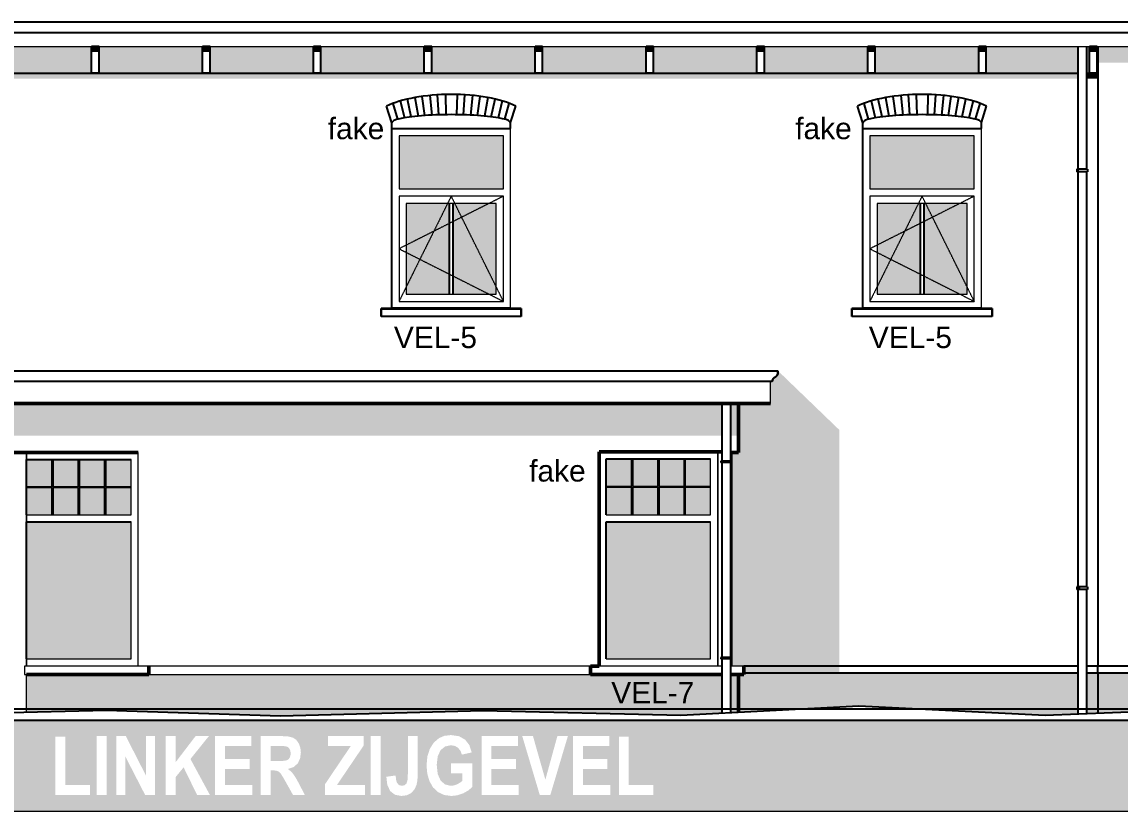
# Model space of a CAD drawing. Header units: millimetres. Extents: x 0 to 59350, y 0 to 29700.
# Drawn here: x 49971 to 55102, y 21826 to 25511 of the extents above; entities that cross this region are included whole.
import ezdxf

# ---------------------------------------------------------------- set-up
doc = ezdxf.new("R2010")
doc.units = ezdxf.units.MM
doc.linetypes.add('PUNKT2_S9', pattern=[1, 0, -1])
doc.linetypes.add('VERDECKT2_S2', pattern=[2.7, 2, -0.7])
doc.layers.add('Standard', color=7, linetype='Continuous', lineweight=25)
doc.styles.add('ARIAL', font='arial.ttf')

msp = doc.modelspace()

# ---------------------------------------------------------------- hatches: boundary and pattern name
at = {"layer": 'Standard', "linetype": 'PUNKT2_S9', "lineweight": 25}
for color, points in [(250, [(48314.5, 25272.9), (54904.5, 25272.9), (54904.5, 25396.4), (54476.5, 25396.4), (54476.5, 25273.4), (54441.5, 25273.4), (54441.5, 25396.4), (53958.4, 25396.4), (53958.4, 25273.4), (53923.4, 25273.4), (53923.4, 25396.4), (53440.3, 25396.4), (53440.3, 25273.4), (53405.3, 25273.4), (53405.3, 25396.4), (52922.2, 25396.4), (52922.2, 25273.4), (52887.2, 25273.4), (52887.2, 25396.4), (52404.2, 25396.4), (52404.2, 25273.4), (52369.2, 25273.4), (52369.2, 25396.4), (51886.1, 25396.4), (51886.1, 25273.4), (51851.1, 25273.4), (51851.1, 25396.4), (51368, 25396.4), (51368, 25273.4), (51333, 25273.4), (51333, 25396.4), (50849.9, 25396.4), (50849.9, 25273.4), (50814.9, 25273.4), (50814.9, 25396.4), (50331.9, 25396.4), (50331.9, 25273.4), (50296.9, 25273.4), (50296.9, 25396.4), (49813.8, 25396.4), (49813.8, 25273.4), (49778.8, 25273.4), (49778.8, 25396.4), (49295.7, 25396.4), (49295.7, 25273.4), (49260.7, 25273.4), (49260.7, 25396.4), (48777.6, 25396.4), (48777.6, 25273.4), (48742.6, 25273.4), (48742.6, 25396.4), (48314.5, 25396.4)]), (250, [(50296.9, 25371.4), (50331.9, 25371.4), (50331.9, 25396.4), (50296.9, 25396.4)]), (250, [(50849.9, 25371.4), (50849.9, 25396.4), (50814.9, 25396.4), (50814.9, 25371.4)]), (250, [(51368, 25371.4), (51368, 25396.4), (51333, 25396.4), (51333, 25371.4)]), (250, [(51886.1, 25371.4), (51886.1, 25396.4), (51851.1, 25396.4), (51851.1, 25371.4)]), (250, [(52404.2, 25371.4), (52404.2, 25396.4), (52369.2, 25396.4), (52369.2, 25371.4)]), (250, [(52887.2, 25371.4), (52922.2, 25371.4), (52922.2, 25396.4), (52887.2, 25396.4)]), (250, [(53440.3, 25371.4), (53440.3, 25396.4), (53405.3, 25396.4), (53405.3, 25371.4)]), (250, [(53958.4, 25371.4), (53958.4, 25396.4), (53923.4, 25396.4), (53923.4, 25371.4)]), (250, [(54441.5, 25371.4), (54476.5, 25371.4), (54476.5, 25396.4), (54441.5, 25396.4)]), (250, [(54944.5, 25396.4), (54944.5, 25272.9), (54959.5, 25272.9), (54959.5, 25396.4)]), (250, [(54999.5, 25272.9), (54999.5, 25396.4), (54994.5, 25396.4), (54994.5, 25273.4), (54959.5, 25273.4), (54959.5, 25396.4), (54944.5, 25396.4), (54944.5, 25272.9)]), (250, [(54994.5, 25371.4), (54994.5, 25396.4), (54959.5, 25396.4), (54959.5, 25371.4)]), (250, [(54999.5, 25396.4), (54999.5, 25321.4), (55159.5, 25321.4), (55159.5, 25396.4)]), (250, [(48314.5, 25246.4), (54904.5, 25246.4), (54904.5, 25272.9), (48314.5, 25272.9)]), (250, [(54944.5, 25272.9), (54944.5, 25246.4), (54999.5, 25246.4), (54999.5, 25272.9)]), (253, [(51733, 24731.4), (52221, 24731.4), (52221, 24979.9), (51733, 24979.9)]), (253, [(54421, 24979.9), (53933, 24979.9), (53933, 24731.4), (54421, 24731.4)]), (253, [(51969.5, 24239.9), (51969.5, 24664.4), (51766.5, 24664.4), (51766.5, 24239.9)]), (253, [(52187.5, 24239.9), (52187.5, 24664.4), (51984.5, 24664.4), (51984.5, 24239.9)]), (253, [(53966.5, 24664.4), (53966.5, 24239.9), (54169.5, 24239.9), (54169.5, 24664.4)]), (253, [(54184.5, 24664.4), (54184.5, 24239.9), (54387.5, 24239.9), (54387.5, 24664.4)]), (250, [(53790.8, 22503.4), (53790.8, 23605.8), (53503, 23882.9), (53503, 23872.8), (53503, 23871.7), (53503, 23871), (53502.9, 23870.2), (53502.8, 23869.5), (53502.7, 23868.7), (53502.5, 23867.9), (53502.3, 23867.2), (53502.1, 23866.5), (53501.9, 23865.7), (53501.6, 23865), (53501.3, 23864.3), (53501, 23863.6), (53500.7, 23862.9), (53500.3, 23862.2), (53500, 23861.5), (53499.6, 23860.9), (53499.1, 23860.2), (53498.7, 23859.6), (53498.2, 23859), (53497.8, 23858.4), (53497.2, 23857.8), (53496.7, 23857.2), (53496.2, 23856.7), (53495.6, 23856.1), (53495, 23855.6), (53494.4, 23855.1), (53493.8, 23854.7), (53493.2, 23854.2), (53491.9, 23853.4), (53488.3, 23851.5), (53488.1, 23851.4), (53487.4, 23851), (53483.2, 23848.1), (53480, 23843.2), (53477.9, 23839.1), (53477.4, 23836), (53476.6, 23831.9), (53469.5, 23831.9), (53469.5, 23729.4), (53319.5, 23729.4), (53319.5, 23501.4), (53289.5, 23501.4), (53289.5, 22503.4)]), (250, [(48402.8, 23579.4), (53241.3, 23579.4), (53241.3, 23729.4), (48402.8, 23729.4)]), (250, [(53319.5, 23729.4), (53281.3, 23729.4), (53281.3, 23579.4), (53319.5, 23579.4)]), (253, [(49993, 23467.9), (49993, 23340.2), (50113.2, 23340.2), (50113.2, 23467.9)]), (253, [(50115.7, 23467.9), (50115.7, 23340.2), (50235.8, 23340.2), (50235.8, 23467.9)]), (253, [(50238.3, 23467.9), (50238.3, 23340.2), (50358.4, 23340.2), (50358.4, 23467.9)]), (253, [(50360.9, 23340.2), (50481, 23340.2), (50481, 23467.9), (50360.9, 23467.9)]), (253, [(52821.2, 23470.9), (52701, 23470.9), (52701, 23341.7), (52821.2, 23341.7)]), (253, [(52823.7, 23470.9), (52823.7, 23341.7), (52943.8, 23341.7), (52943.8, 23470.9)]), (253, [(53066.4, 23341.7), (53066.4, 23470.9), (52946.3, 23470.9), (52946.3, 23341.7)]), (253, [(53068.9, 23470.9), (53068.9, 23341.7), (53189, 23341.7), (53189, 23470.9)]), (253, [(49993, 23337.7), (49993, 23209.9), (50113.2, 23209.9), (50113.2, 23337.7)]), (253, [(50115.7, 23337.7), (50115.7, 23209.9), (50235.8, 23209.9), (50235.8, 23337.7)]), (253, [(50358.4, 23209.9), (50358.4, 23337.7), (50238.3, 23337.7), (50238.3, 23209.9)]), (253, [(50481, 23337.7), (50360.9, 23337.7), (50360.9, 23209.9), (50481, 23209.9)]), (253, [(52821.2, 23209.9), (52821.2, 23339.2), (52701, 23339.2), (52701, 23209.9)]), (253, [(52943.8, 23339.2), (52823.7, 23339.2), (52823.7, 23209.9), (52943.8, 23209.9)]), (253, [(53066.4, 23339.2), (52946.3, 23339.2), (52946.3, 23209.9), (53066.4, 23209.9)]), (253, [(53189, 23339.2), (53068.9, 23339.2), (53068.9, 23209.9), (53189, 23209.9)]), (253, [(49993, 23176.4), (49993, 22536.9), (50481, 22536.9), (50481, 23176.4)]), (253, [(52701, 23176.4), (52701, 22536.9), (53189, 22536.9), (53189, 23176.4)]), (250, [(53344.6, 22471.9), (53790.8, 22471.9), (53790.8, 22503.4), (53344.6, 22503.4)]), (250, [(53241.3, 22282.3), (53241.3, 22463.4), (49993, 22463.4), (49993, 22287), (50365.7, 22296.4), (51179.7, 22269.8), (52127, 22294.2), (53049.9, 22272.3)]), (250, [(53319.5, 22463.4), (53281.3, 22463.4), (53281.3, 22284.4), (53319.5, 22286.4)]), (250, [(53319.5, 22286.4), (53790.8, 22311), (53790.8, 22471.9), (53344.6, 22471.9), (53344.6, 22463.4), (53319.5, 22463.4)]), (250, [(54904.5, 22471.9), (53790.8, 22471.9), (53790.8, 22311), (53881.1, 22315.7), (54751.7, 22272.6), (54904.5, 22278.8)]), (250, [(54999.5, 22282.8), (54999.5, 22471.9), (54944.5, 22471.9), (54944.5, 22280.5)]), (250, [(54999.5, 22282.8), (55159.5, 22289.3), (55159.5, 22471.9), (54999.5, 22471.9)])]:
    msp.add_hatch(color=color, dxfattribs=at).paths.add_polyline_path(points)
at = {"layer": 'Standard', "linetype": 'PUNKT2_S9', "lineweight": -3}
h = msp.add_hatch(color=0, dxfattribs=at)
h.paths.add_polyline_path([(51192, 22129.7), (51169.5, 22129.9), (51133.4, 22129.9), (51133.4, 22060.1), (51167.6, 22060.1), (51194.7, 22060.9), (51209.2, 22063.5), (51216.5, 22068), (51222.2, 22075.1), (51225.6, 22084.3), (51226.9, 22095.8), (51225.3, 22108.3), (51220.6, 22118.1), (51213.3, 22125.2), (51203.3, 22129)])
h.paths.add_polyline_path([(42847, 21826.4), (59072, 21826.4), (59072, 22251.4), (42847, 22251.4)])
h.paths.add_polyline_path([(52806.8, 21947.8), (52921.8, 21947.8), (52921.8, 21901.4), (52760.5, 21901.4), (52760.5, 22174.2), (52806.8, 22174.2)], flags=16)
h.paths.add_polyline_path([(52592, 22068.9), (52707.1, 22068.9), (52707.1, 22022.6), (52592, 22022.6), (52592, 21947.8), (52720, 21947.8), (52720, 21901.4), (52545.7, 21901.4), (52545.7, 22176.4), (52715.7, 22176.4), (52715.7, 22129.9), (52592, 22129.9)], flags=16)
h.paths.add_polyline_path([(52416.9, 21972.9), (52473, 22176.4), (52522.1, 22176.4), (52440.1, 21901.4), (52390.7, 21901.4), (52308.8, 22176.4), (52358.9, 22176.4)], flags=16)
h.paths.add_polyline_path([(52164.9, 22129.9), (52164.9, 22068.9), (52280, 22068.9), (52280, 22022.6), (52164.9, 22022.6), (52164.9, 21947.8), (52292.9, 21947.8), (52292.9, 21901.4), (52118.7, 21901.4), (52118.7, 22176.4), (52288.6, 22176.4), (52288.6, 22129.9)], flags=16)
h.paths.add_polyline_path([(52008.8, 22121.8), (51993.7, 22130.6), (51975.5, 22133.7), (51948.3, 22127.8), (51927.2, 22110.6), (51913.9, 22081.9), (51909.3, 22042.1), (51913.9, 21999.3), (51927.5, 21968.6), (51948.4, 21950.4), (51975, 21944.2), (51989.5, 21945.9), (52004.1, 21950.9), (52017.7, 21958.6), (52029.3, 21967.6), (52029.3, 22002.5), (51976.2, 22002.5), (51976.2, 22048.9), (52076, 22048.9), (52076, 21939.3), (52058.2, 21923.4), (52033.8, 21909.5), (52006.1, 21899.9), (51978, 21896.7), (51944.4, 21901.2), (51915.3, 21914.8), (51891.8, 21936.9), (51875.1, 21966.5), (51865, 22001.8), (51861.7, 22039.8), (51865.4, 22080.4), (51876.7, 22116.2), (51895.1, 22145.7), (51920.6, 22167.4), (51945.3, 22177.7), (51975.5, 22181.1), (52013.5, 22175.7), (52042.1, 22159.6), (52061.9, 22134), (52073, 22100.2), (52027, 22089.9), (52020, 22108.1)], flags=16)
h.paths.add_polyline_path([(51820.4, 22176.4), (51820.4, 22002.3), (51819.2, 21972.1), (51815.4, 21949.8), (51805.9, 21928.2), (51791, 21911.2), (51770.5, 21900.3), (51744.4, 21896.7), (51714.4, 21902.3), (51692.2, 21919.4), (51678.5, 21947.6), (51673.8, 21986.4), (51717.4, 21992.4), (51719.3, 21972.1), (51723.2, 21959), (51732.5, 21947.9), (51746, 21944.2), (51759.1, 21946.8), (51767.9, 21954.7), (51772.7, 21971), (51774.3, 21998.8), (51774.3, 22176.4)], flags=16)
h.paths.add_polyline_path([(51647.5, 22176.4), (51647.5, 21901.4), (51601.2, 21901.4), (51601.2, 22176.4)], flags=16)
h.paths.add_polyline_path([(51400.8, 22176.4), (51568.6, 22176.4), (51568.6, 22133.3), (51443, 21947.8), (51573.4, 21947.8), (51573.4, 21901.4), (51387.2, 21901.4), (51387.2, 21951.5), (51507.6, 22129.9), (51400.8, 22129.9)], flags=16)
h.paths.add_polyline_path([(51237.8, 22168.9), (51252.8, 22158.8), (51264.5, 22142.6), (51272, 22122.4), (51274.5, 22099.3), (51270.8, 22071), (51259.4, 22048.1), (51240.5, 22031.8), (51214, 22022.8), (51227.8, 22011.7), (51238.7, 21999.7), (51250.3, 21982.3), (51265.2, 21955.1), (51293.1, 21901.4), (51237.8, 21901.4), (51204.3, 21961.3), (51189.3, 21987.3), (51180, 22001.6), (51173.2, 22008.7), (51166, 22013), (51156.5, 22015.5), (51142.8, 22016.2), (51133.4, 22016.2), (51133.4, 21901.4), (51087.1, 21901.4), (51087.1, 22176.4), (51184.5, 22176.4), (51216.2, 22174.5)], flags=16)
h.paths.add_polyline_path([(50873.4, 21901.4), (50873.4, 22176.4), (51043.3, 22176.4), (51043.3, 22129.9), (50919.7, 22129.9), (50919.7, 22068.9), (51034.7, 22068.9), (51034.7, 22022.6), (50919.7, 22022.6), (50919.7, 21947.8), (51047.7, 21947.8), (51047.7, 21901.4)], flags=16)
h.paths.add_polyline_path([(50726.6, 22030.5), (50689.1, 21984.5), (50689.1, 21901.4), (50642.8, 21901.4), (50642.8, 22176.4), (50689.1, 22176.4), (50689.1, 22054.3), (50782.6, 22176.4), (50844.8, 22176.4), (50758.5, 22069.3), (50849.5, 21901.4), (50789.6, 21901.4)], flags=16)
h.paths.add_polyline_path([(50593.3, 21901.4), (50546.8, 21901.4), (50454.5, 22080.8), (50454.5, 21901.4), (50411.5, 21901.4), (50411.5, 22176.4), (50456.5, 22176.4), (50550.3, 21992.8), (50550.3, 22176.4), (50593.3, 22176.4)], flags=16)
h.paths.add_polyline_path([(50320.7, 21901.4), (50320.7, 22176.4), (50366.9, 22176.4), (50366.9, 21901.4)], flags=16)
h.paths.add_polyline_path([(50289.1, 21947.8), (50289.1, 21901.4), (50127.8, 21901.4), (50127.8, 22174.2), (50174, 22174.2), (50174, 21947.8)], flags=16)

# ---------------------------------------------------------------- linework, layer by layer
at = {"layer": 'Standard', "color": 5, "linetype": 'Continuous', "lineweight": -3}
for p, q in [((47926, 25511.4), (55293, 25511.4)), ((55267.1, 25460.4), (47952, 25460.4))]:
    msp.add_line(p, q, dxfattribs=at)
at = {"layer": 'Standard', "color": 51, "linetype": 'Continuous', "lineweight": 18}
for p, q in [((49813.8, 25396.4), (50296.9, 25396.4)), ((50296.9, 25396.4), (50331.9, 25396.4)), ((50331.9, 25396.4), (50814.9, 25396.4)), ((50814.9, 25396.4), (50849.9, 25396.4)), ((50849.9, 25396.4), (51333, 25396.4)), ((51333, 25396.4), (51368, 25396.4)), ((51368, 25396.4), (51851.1, 25396.4)), ((51851.1, 25396.4), (51886.1, 25396.4)), ((51886.1, 25396.4), (52369.2, 25396.4)), ((52369.2, 25396.4), (52404.2, 25396.4)), ((52404.2, 25396.4), (52887.2, 25396.4)), ((52887.2, 25396.4), (52922.2, 25396.4)), ((52922.2, 25396.4), (53405.3, 25396.4)), ((53405.3, 25396.4), (53440.3, 25396.4)), ((53440.3, 25396.4), (53923.4, 25396.4)), ((53923.4, 25396.4), (53958.4, 25396.4)), ((53958.4, 25396.4), (54441.5, 25396.4)), ((54441.5, 25396.4), (54476.5, 25396.4)), ((54476.5, 25396.4), (54959.5, 25396.4)), ((54959.5, 25396.4), (54994.5, 25396.4)), ((54994.5, 25396.4), (55259.5, 25396.4)), ((52221, 24979.9), (51733, 24979.9)), ((51733, 24979.9), (51733, 24731.4)), ((52221, 24731.4), (52221, 24979.9)), ((54421, 24979.9), (53933, 24979.9)), ((53933, 24979.9), (53933, 24731.4)), ((54421, 24731.4), (54421, 24979.9)), ((51733, 24731.4), (52221, 24731.4)), ((53933, 24731.4), (54421, 24731.4)), ((52221, 24697.9), (51733, 24697.9)), ((51733, 24697.9), (51733, 24206.4)), ((52221, 24206.4), (52221, 24697.9)), ((54421, 24697.9), (53933, 24697.9)), ((53933, 24697.9), (53933, 24206.4)), ((54421, 24206.4), (54421, 24697.9)), ((52187.5, 24664.4), (51766.5, 24664.4)), ((51766.5, 24664.4), (51766.5, 24239.9)), ((52187.5, 24239.9), (52187.5, 24664.4)), ((54387.5, 24664.4), (53966.5, 24664.4)), ((53966.5, 24664.4), (53966.5, 24239.9)), ((54387.5, 24239.9), (54387.5, 24664.4)), ((51766.5, 24239.9), (52187.5, 24239.9)), ((53966.5, 24239.9), (54387.5, 24239.9)), ((51733, 24206.4), (52221, 24206.4)), ((53933, 24206.4), (54421, 24206.4)), ((49993, 23501.4), (49993, 22503.4)), ((49993, 23467.9), (49993, 23501.4)), ((49993, 23501.4), (49993, 22503.4)), ((53222.5, 23501.4), (53222.5, 22503.4)), ((53223.1, 22503.4), (53223.1, 23501.4)), ((53289.6, 22503.4), (53289.6, 23501.4)), ((50481, 23467.9), (49993, 23467.9)), ((50481, 23209.9), (50481, 23467.9)), ((53189, 23470.9), (52701, 23470.9)), ((52701, 23470.9), (52701, 23209.9)), ((53189, 23209.9), (53189, 23470.9)), ((49993, 23176.4), (49993, 23209.9)), ((49993, 23209.9), (50481, 23209.9)), ((52701, 23209.9), (53189, 23209.9)), ((50481, 23176.4), (49993, 23176.4)), ((50481, 22536.9), (50481, 23176.4)), ((53189, 23176.4), (52701, 23176.4)), ((52701, 23176.4), (52701, 22536.9)), ((53189, 22536.9), (53189, 23176.4)), ((49993, 22503.4), (49993, 22536.9)), ((49993, 22536.9), (50481, 22536.9)), ((52701, 22536.9), (53189, 22536.9))]:
    msp.add_line(p, q, dxfattribs=at)
at = {"layer": 'Standard', "color": 7, "linetype": 'Continuous', "lineweight": -3}
for p, q in [((50331.9, 25396.4), (50296.9, 25396.4)), ((50296.9, 25273.4), (50296.9, 25396.4)), ((50331.9, 25273.4), (50331.9, 25396.4)), ((50849.9, 25396.4), (50814.9, 25396.4)), ((50814.9, 25273.4), (50814.9, 25396.4)), ((50849.9, 25273.4), (50849.9, 25396.4)), ((51368, 25396.4), (51333, 25396.4)), ((51333, 25273.4), (51333, 25396.4)), ((51368, 25273.4), (51368, 25396.4)), ((51886.1, 25396.4), (51851.1, 25396.4)), ((51851.1, 25273.4), (51851.1, 25396.4)), ((51886.1, 25273.4), (51886.1, 25396.4)), ((52404.2, 25396.4), (52369.2, 25396.4)), ((52369.2, 25273.4), (52369.2, 25396.4)), ((52404.2, 25273.4), (52404.2, 25396.4)), ((52922.2, 25396.4), (52887.2, 25396.4)), ((52887.2, 25273.4), (52887.2, 25396.4)), ((52922.2, 25273.4), (52922.2, 25396.4)), ((53440.3, 25396.4), (53405.3, 25396.4)), ((53405.3, 25273.4), (53405.3, 25396.4)), ((53440.3, 25273.4), (53440.3, 25396.4)), ((53958.4, 25396.4), (53923.4, 25396.4)), ((53923.4, 25273.4), (53923.4, 25396.4)), ((53958.4, 25273.4), (53958.4, 25396.4)), ((54476.5, 25396.4), (54441.5, 25396.4)), ((54441.5, 25273.4), (54441.5, 25396.4)), ((54476.5, 25273.4), (54476.5, 25396.4)), ((54904.6, 25396.4), (54904.6, 24823.5)), ((54944.6, 25396.4), (54944.6, 24823.5)), ((54994.5, 25396.4), (54959.5, 25396.4)), ((54959.5, 25273.4), (54959.5, 25396.4)), ((54994.5, 25273.4), (54994.5, 25396.4)), ((50296.9, 25273.4), (50331.9, 25273.4)), ((50814.9, 25273.4), (50849.9, 25273.4)), ((51333, 25273.4), (51368, 25273.4)), ((51851.1, 25273.4), (51886.1, 25273.4)), ((52369.2, 25273.4), (52404.2, 25273.4)), ((52887.2, 25273.4), (52922.2, 25273.4)), ((53405.3, 25273.4), (53440.3, 25273.4)), ((53923.4, 25273.4), (53958.4, 25273.4)), ((54441.5, 25273.4), (54476.5, 25273.4)), ((54959.5, 25273.4), (54994.5, 25273.4)), ((51738.8, 25142.4), (51758.2, 25064)), ((51789.8, 25068.7), (51772.4, 25151.3)), ((51806.7, 25158.4), (51821.8, 25072.1)), ((51854.1, 25074.7), (51841.8, 25164)), ((51877.3, 25168.3), (51886.6, 25076.5)), ((51919.3, 25077.8), (51913.2, 25171.2)), ((51949.5, 25172.8), (51952.1, 25078.5)), ((52004.6, 25172.8), (52002, 25078.5)), ((52034.8, 25077.8), (52040.9, 25171.2)), ((52076.8, 25168.3), (52067.5, 25076.5)), ((52100, 25074.7), (52112.3, 25164)), ((52147.4, 25158.4), (52132.3, 25072.1)), ((52164.3, 25068.7), (52181.7, 25151.3)), ((52215.3, 25142.4), (52195.9, 25064)), ((53938.8, 25142.4), (53958.2, 25064)), ((53989.8, 25068.7), (53972.4, 25151.3)), ((54006.7, 25158.4), (54021.8, 25072.1)), ((54054.1, 25074.7), (54041.8, 25164)), ((54077.3, 25168.3), (54086.6, 25076.5)), ((54119.3, 25077.8), (54113.2, 25171.2)), ((54149.5, 25172.8), (54152.1, 25078.5)), ((54204.6, 25172.8), (54202, 25078.5)), ((54234.8, 25077.8), (54240.9, 25171.2)), ((54276.8, 25168.3), (54267.5, 25076.5)), ((54300, 25074.7), (54312.3, 25164)), ((54347.4, 25158.4), (54332.3, 25072.1)), ((54364.3, 25068.7), (54381.7, 25151.3)), ((54415.3, 25142.4), (54395.9, 25064)), ((51699.5, 25040.6), (51674.6, 25117.8)), ((51727.3, 25057.2), (51706.1, 25131.4)), ((52226.8, 25057.2), (52248, 25131.4)), ((52254.1, 25042.7), (52278.4, 25118.3)), ((53899.5, 25040.6), (53874.6, 25117.8)), ((53927.3, 25057.2), (53906.1, 25131.4)), ((54426.8, 25057.2), (54448, 25131.4)), ((54454.1, 25042.7), (54478.4, 25118.3)), ((51699.5, 25013.4), (51699.5, 25040.6)), ((52254.5, 25013.4), (52254.5, 25040.6)), ((53899.5, 25013.4), (53899.5, 25040.6)), ((54454.5, 25013.4), (54454.5, 25040.6)), ((54899.6, 24823.5), (54899.6, 24811.3)), ((54899.7, 24823.5), (54899.6, 24823.5)), ((54899.7, 24811.3), (54899.6, 24811.3)), ((54899.8, 24823.5), (54899.7, 24823.5)), ((54899.8, 24811.3), (54899.7, 24811.3)), ((54899.9, 24823.5), (54899.8, 24823.5)), ((54899.9, 24811.3), (54899.8, 24811.3)), ((54900.2, 24823.5), (54899.9, 24823.5)), ((54900.2, 24811.3), (54899.9, 24811.3)), ((54900.4, 24823.5), (54900.2, 24823.5)), ((54900.4, 24811.3), (54900.2, 24811.3)), ((54900.7, 24823.5), (54900.4, 24823.5)), ((54900.7, 24811.3), (54900.4, 24811.3)), ((54901.1, 24823.5), (54900.7, 24823.5)), ((54901.1, 24811.3), (54900.7, 24811.3)), ((54901.5, 24823.5), (54901.1, 24823.5)), ((54901.5, 24811.3), (54901.1, 24811.3)), ((54901.9, 24823.5), (54901.5, 24823.5)), ((54901.9, 24811.3), (54901.5, 24811.3)), ((54902.3, 24823.5), (54901.9, 24823.5)), ((54902.3, 24811.3), (54901.9, 24811.3)), ((54902.3, 24811.3), (54902.3, 24823.5)), ((54902.5, 24823.5), (54902.4, 24823.5)), ((54902.5, 24811.3), (54902.4, 24811.3)), ((54902.5, 24823.5), (54902.5, 24811.3)), ((54902.9, 24823.5), (54902.5, 24823.5)), ((54902.9, 24811.3), (54902.5, 24811.3)), ((54903.5, 24823.5), (54902.9, 24823.5)), ((54903.5, 24811.3), (54902.9, 24811.3)), ((54904.1, 24823.5), (54903.5, 24823.5)), ((54904.1, 24811.3), (54903.5, 24811.3)), ((54904.4, 24823.5), (54904.1, 24823.5)), ((54904.1, 24811.3), (54904.1, 24823.5)), ((54904.4, 24811.3), (54904.1, 24811.3)), ((54905.1, 24823.5), (54904.4, 24823.5)), ((54905.1, 24811.3), (54904.4, 24811.3)), ((54904.6, 24811.3), (54904.6, 22873.1)), ((54905.1, 24823.5), (54905.1, 24811.3)), ((54905.4, 24823.5), (54905.1, 24823.5)), ((54905.4, 24811.3), (54905.1, 24811.3)), ((54906.1, 24823.5), (54905.4, 24823.5)), ((54906.1, 24811.3), (54905.4, 24811.3)), ((54907, 24823.5), (54906.2, 24823.5)), ((54906.2, 24811.3), (54906.2, 24823.5)), ((54907, 24811.3), (54906.2, 24811.3)), ((54910, 24823.5), (54907, 24823.5)), ((54910, 24811.3), (54907, 24811.3)), ((54913.3, 24823.5), (54910, 24823.5)), ((54913.3, 24811.3), (54910, 24811.3)), ((54916.9, 24823.5), (54913.3, 24823.5)), ((54916.9, 24811.3), (54913.3, 24811.3)), ((54920.7, 24823.5), (54916.9, 24823.5)), ((54920.7, 24811.3), (54916.9, 24811.3)), ((54924.7, 24823.5), (54920.7, 24823.5)), ((54924.7, 24811.3), (54920.7, 24811.3)), ((54928.6, 24823.5), (54924.7, 24823.5)), ((54928.6, 24811.3), (54924.7, 24811.3)), ((54932.4, 24823.5), (54928.6, 24823.5)), ((54932.4, 24811.3), (54928.6, 24811.3)), ((54936, 24823.5), (54932.4, 24823.5)), ((54936, 24811.3), (54932.4, 24811.3)), ((54939.4, 24823.5), (54936, 24823.5)), ((54939.4, 24811.3), (54936, 24811.3)), ((54942.3, 24823.5), (54939.4, 24823.5)), ((54942.3, 24811.3), (54939.4, 24811.3)), ((54944.9, 24823.5), (54942.3, 24823.5)), ((54944.9, 24811.3), (54942.3, 24811.3)), ((54944.6, 24811.3), (54944.6, 22873.1)), ((54946.9, 24823.5), (54944.9, 24823.5)), ((54946.9, 24811.3), (54944.9, 24811.3)), ((54948.4, 24823.5), (54946.9, 24823.5)), ((54948.4, 24811.3), (54946.9, 24811.3)), ((54949.4, 24823.5), (54948.4, 24823.5)), ((54949.4, 24811.3), (54948.4, 24811.3)), ((54949.7, 24823.5), (54949.4, 24823.5)), ((54949.7, 24811.3), (54949.4, 24811.3)), ((54949.7, 24823.5), (54949.7, 24811.3)), ((53241.3, 23729.4), (53241.3, 23460.2)), ((53281.3, 23729.4), (53281.3, 23460.2)), ((53236.3, 23460.2), (53236.3, 23454.4)), ((53236.4, 23460.2), (53236.3, 23460.2)), ((53236.4, 23454.4), (53236.3, 23454.4)), ((53236.5, 23460.2), (53236.4, 23460.2)), ((53236.5, 23454.4), (53236.4, 23454.4)), ((53236.7, 23460.2), (53236.5, 23460.2)), ((53236.7, 23454.4), (53236.5, 23454.4)), ((53236.9, 23460.2), (53236.7, 23460.2)), ((53236.9, 23454.4), (53236.7, 23454.4)), ((53237.2, 23460.2), (53236.9, 23460.2)), ((53237.2, 23454.4), (53236.9, 23454.4)), ((53237.5, 23460.2), (53237.2, 23460.2)), ((53237.5, 23454.4), (53237.2, 23454.4)), ((53237.8, 23460.2), (53237.5, 23460.2)), ((53237.8, 23454.4), (53237.5, 23454.4)), ((53238.2, 23460.2), (53237.8, 23460.2)), ((53238.2, 23454.4), (53237.8, 23454.4)), ((53238.7, 23460.2), (53238.2, 23460.2)), ((53238.7, 23454.4), (53238.2, 23454.4)), ((53239.1, 23460.2), (53238.7, 23460.2)), ((53239.1, 23454.4), (53238.7, 23454.4)), ((53239.1, 23454.4), (53239.1, 23460.2)), ((53239.2, 23460.2), (53239.1, 23460.2)), ((53239.2, 23454.4), (53239.1, 23454.4)), ((53239.2, 23460.2), (53239.2, 23454.4)), ((53239.7, 23460.2), (53239.2, 23460.2)), ((53239.7, 23454.4), (53239.2, 23454.4)), ((53240.2, 23460.2), (53239.7, 23460.2)), ((53240.2, 23454.4), (53239.7, 23454.4)), ((53240.8, 23460.2), (53240.2, 23460.2)), ((53240.8, 23454.4), (53240.2, 23454.4)), ((53241.2, 23460.2), (53240.9, 23460.2)), ((53240.9, 23454.4), (53240.9, 23460.2)), ((53241.2, 23454.4), (53240.9, 23454.4)), ((53241.8, 23460.2), (53241.2, 23460.2)), ((53241.8, 23454.4), (53241.2, 23454.4)), ((53241.3, 23454.4), (53241.3, 22543.6)), ((53241.8, 23460.2), (53241.8, 23454.4)), ((53242.2, 23460.2), (53241.8, 23460.2)), ((53242.2, 23454.4), (53241.8, 23454.4)), ((53242.9, 23460.2), (53242.2, 23460.2)), ((53242.9, 23454.4), (53242.2, 23454.4)), ((53243.7, 23460.2), (53242.9, 23460.2)), ((53242.9, 23454.4), (53242.9, 23460.2)), ((53243.7, 23454.4), (53242.9, 23454.4)), ((53246.7, 23460.2), (53243.7, 23460.2)), ((53246.7, 23454.4), (53243.7, 23454.4)), ((53250.1, 23460.2), (53246.7, 23460.2)), ((53250.1, 23454.4), (53246.7, 23454.4)), ((53253.7, 23460.2), (53250.1, 23460.2)), ((53253.7, 23454.4), (53250.1, 23454.4)), ((53257.5, 23460.2), (53253.7, 23460.2)), ((53257.5, 23454.4), (53253.7, 23454.4)), ((53261.4, 23460.2), (53257.5, 23460.2)), ((53261.4, 23454.4), (53257.5, 23454.4)), ((53265.3, 23460.2), (53261.4, 23460.2)), ((53265.3, 23454.4), (53261.4, 23454.4)), ((53269.1, 23460.2), (53265.3, 23460.2)), ((53269.1, 23454.4), (53265.3, 23454.4)), ((53272.8, 23460.2), (53269.1, 23460.2)), ((53272.8, 23454.4), (53269.1, 23454.4)), ((53276.1, 23460.2), (53272.8, 23460.2)), ((53276.1, 23454.4), (53272.8, 23454.4)), ((53279.1, 23460.2), (53276.1, 23460.2)), ((53279.1, 23454.4), (53276.1, 23454.4)), ((53281.6, 23460.2), (53279.1, 23460.2)), ((53281.6, 23454.4), (53279.1, 23454.4)), ((53281.3, 23454.4), (53281.3, 22543.6)), ((53283.7, 23460.2), (53281.6, 23460.2)), ((53283.7, 23454.4), (53281.6, 23454.4)), ((53285.2, 23460.2), (53283.7, 23460.2)), ((53285.2, 23454.4), (53283.7, 23454.4)), ((53286.1, 23460.2), (53285.2, 23460.2)), ((53286.1, 23454.4), (53285.2, 23454.4)), ((53286.4, 23460.2), (53286.1, 23460.2)), ((53286.4, 23454.4), (53286.1, 23454.4)), ((53286.4, 23460.2), (53286.4, 23454.4)), ((54899.6, 22873.1), (54899.6, 22860.9)), ((54899.7, 22873.1), (54899.6, 22873.1)), ((54899.7, 22860.9), (54899.6, 22860.9)), ((54899.8, 22873.1), (54899.7, 22873.1)), ((54899.8, 22860.9), (54899.7, 22860.9)), ((54899.9, 22873.1), (54899.8, 22873.1)), ((54899.9, 22860.9), (54899.8, 22860.9)), ((54900.2, 22873.1), (54899.9, 22873.1)), ((54900.2, 22860.9), (54899.9, 22860.9)), ((54900.4, 22873.1), (54900.2, 22873.1)), ((54900.4, 22860.9), (54900.2, 22860.9)), ((54900.7, 22873.1), (54900.4, 22873.1)), ((54900.7, 22860.9), (54900.4, 22860.9)), ((54901.1, 22873.1), (54900.7, 22873.1)), ((54901.1, 22860.9), (54900.7, 22860.9)), ((54901.5, 22873.1), (54901.1, 22873.1)), ((54901.5, 22860.9), (54901.1, 22860.9)), ((54901.9, 22873.1), (54901.5, 22873.1)), ((54901.9, 22860.9), (54901.5, 22860.9)), ((54902.4, 22873.1), (54901.9, 22873.1)), ((54902.4, 22860.9), (54901.9, 22860.9)), ((54902.9, 22873.1), (54902.4, 22873.1)), ((54902.9, 22860.9), (54902.4, 22860.9)), ((54903.5, 22873.1), (54902.9, 22873.1)), ((54903.5, 22860.9), (54902.9, 22860.9)), ((54904.1, 22873.1), (54903.5, 22873.1)), ((54904.1, 22860.9), (54903.5, 22860.9)), ((54904.7, 22873.1), (54904.1, 22873.1)), ((54904.7, 22860.9), (54904.1, 22860.9)), ((54904.6, 22860.9), (54904.6, 22278.8)), ((54905.4, 22873.1), (54904.7, 22873.1)), ((54905.4, 22860.9), (54904.7, 22860.9)), ((54906.1, 22873.1), (54905.4, 22873.1)), ((54906.1, 22860.9), (54905.4, 22860.9)), ((54906.9, 22873.1), (54906.1, 22873.1)), ((54906.9, 22860.9), (54906.1, 22860.9)), ((54907, 22873.1), (54906.9, 22873.1)), ((54907, 22860.9), (54906.9, 22860.9)), ((54907.1, 22873.1), (54907, 22873.1)), ((54907, 22860.9), (54907, 22873.1)), ((54907.1, 22860.9), (54907, 22860.9)), ((54907.3, 22873.1), (54907.1, 22873.1)), ((54907.3, 22860.9), (54907.1, 22860.9)), ((54907.3, 22873.1), (54907.3, 22860.9)), ((54907.7, 22873.1), (54907.3, 22873.1)), ((54907.7, 22860.9), (54907.3, 22860.9)), ((54908.5, 22873.1), (54907.7, 22873.1)), ((54908.5, 22860.9), (54907.7, 22860.9)), ((54909.3, 22873.1), (54908.5, 22873.1)), ((54909.3, 22860.9), (54908.5, 22860.9)), ((54909.5, 22873.1), (54909.3, 22873.1)), ((54909.5, 22860.9), (54909.3, 22860.9)), ((54910.1, 22873.1), (54909.5, 22873.1)), ((54909.5, 22860.9), (54909.5, 22873.1)), ((54910.1, 22860.9), (54909.5, 22860.9)), ((54911.1, 22873.1), (54910.1, 22873.1)), ((54911.1, 22860.9), (54910.1, 22860.9)), ((54911.1, 22873.1), (54911.1, 22860.9)), ((54912.1, 22873.1), (54911.1, 22873.1)), ((54912.1, 22860.9), (54911.1, 22860.9)), ((54913.4, 22873.1), (54911.3, 22873.1)), ((54911.3, 22860.9), (54911.3, 22873.1)), ((54913.4, 22860.9), (54911.3, 22860.9)), ((54917, 22873.1), (54913.4, 22873.1)), ((54917, 22860.9), (54913.4, 22860.9)), ((54920.8, 22873.1), (54917, 22873.1)), ((54920.8, 22860.9), (54917, 22860.9)), ((54924.8, 22873.1), (54920.8, 22873.1)), ((54924.8, 22860.9), (54920.8, 22860.9)), ((54928.7, 22873.1), (54924.8, 22873.1)), ((54928.7, 22860.9), (54924.8, 22860.9)), ((54932.5, 22873.1), (54928.7, 22873.1)), ((54932.5, 22860.9), (54928.7, 22860.9)), ((54936.1, 22873.1), (54932.5, 22873.1)), ((54936.1, 22860.9), (54932.5, 22860.9)), ((54939.4, 22873.1), (54936.1, 22873.1)), ((54939.4, 22860.9), (54936.1, 22860.9)), ((54942.4, 22873.1), (54939.4, 22873.1)), ((54942.4, 22860.9), (54939.4, 22860.9)), ((54945, 22873.1), (54942.4, 22873.1)), ((54945, 22860.9), (54942.4, 22860.9)), ((54944.6, 22860.9), (54944.6, 22280.5)), ((54947, 22873.1), (54945, 22873.1)), ((54947, 22860.9), (54945, 22860.9)), ((54948.5, 22873.1), (54947, 22873.1)), ((54948.5, 22860.9), (54947, 22860.9)), ((54949.4, 22873.1), (54948.5, 22873.1)), ((54949.4, 22860.9), (54948.5, 22860.9)), ((54949.8, 22873.1), (54949.4, 22873.1)), ((54949.8, 22860.9), (54949.4, 22860.9)), ((54949.8, 22873.1), (54949.8, 22860.9)), ((53236.3, 22543.6), (53236.3, 22537.9)), ((53236.4, 22543.6), (53236.3, 22543.6)), ((53236.4, 22537.9), (53236.3, 22537.9)), ((53236.5, 22543.6), (53236.4, 22543.6)), ((53236.5, 22537.9), (53236.4, 22537.9)), ((53236.7, 22543.6), (53236.5, 22543.6)), ((53236.7, 22537.9), (53236.5, 22537.9)), ((53236.9, 22543.6), (53236.7, 22543.6)), ((53236.9, 22537.9), (53236.7, 22537.9)), ((53237.2, 22543.6), (53236.9, 22543.6)), ((53237.2, 22537.9), (53236.9, 22537.9)), ((53237.5, 22543.6), (53237.2, 22543.6)), ((53237.5, 22537.9), (53237.2, 22537.9)), ((53237.8, 22543.6), (53237.5, 22543.6)), ((53237.8, 22537.9), (53237.5, 22537.9)), ((53238.2, 22543.6), (53237.8, 22543.6)), ((53238.2, 22537.9), (53237.8, 22537.9)), ((53238.7, 22543.6), (53238.2, 22543.6)), ((53238.7, 22537.9), (53238.2, 22537.9)), ((53239.1, 22543.6), (53238.7, 22543.6)), ((53239.1, 22537.9), (53238.7, 22537.9)), ((53239.7, 22543.6), (53239.1, 22543.6)), ((53239.7, 22537.9), (53239.1, 22537.9)), ((53240.2, 22543.6), (53239.7, 22543.6)), ((53240.2, 22537.9), (53239.7, 22537.9)), ((53240.8, 22543.6), (53240.2, 22543.6)), ((53240.8, 22537.9), (53240.2, 22537.9)), ((53241.5, 22543.6), (53240.8, 22543.6)), ((53241.5, 22537.9), (53240.8, 22537.9)), ((53241.3, 22537.9), (53241.3, 22282.3)), ((53242.2, 22543.6), (53241.5, 22543.6)), ((53242.2, 22537.9), (53241.5, 22537.9)), ((53242.9, 22543.6), (53242.2, 22543.6)), ((53242.9, 22537.9), (53242.2, 22537.9)), ((53243.6, 22543.6), (53242.9, 22543.6)), ((53243.6, 22537.9), (53242.9, 22537.9)), ((53243.7, 22543.6), (53243.6, 22543.6)), ((53243.7, 22537.9), (53243.6, 22537.9)), ((53243.8, 22543.6), (53243.7, 22543.6)), ((53243.7, 22537.9), (53243.7, 22543.6)), ((53243.8, 22537.9), (53243.7, 22537.9)), ((53244, 22543.6), (53243.8, 22543.6)), ((53244, 22537.9), (53243.8, 22537.9)), ((53244, 22543.6), (53244, 22537.9)), ((53244.4, 22543.6), (53244, 22543.6)), ((53244.4, 22537.9), (53244, 22537.9)), ((53245.2, 22543.6), (53244.4, 22543.6)), ((53245.2, 22537.9), (53244.4, 22537.9)), ((53246.1, 22543.6), (53245.2, 22543.6)), ((53246.1, 22537.9), (53245.2, 22537.9)), ((53246.2, 22543.6), (53246.1, 22543.6)), ((53246.2, 22537.9), (53246.1, 22537.9)), ((53246.8, 22543.6), (53246.2, 22543.6)), ((53246.2, 22537.9), (53246.2, 22543.6)), ((53246.8, 22537.9), (53246.2, 22537.9)), ((53247.9, 22543.6), (53246.8, 22543.6)), ((53247.9, 22537.9), (53246.8, 22537.9)), ((53247.9, 22543.6), (53247.9, 22537.9)), ((53248.8, 22543.6), (53247.9, 22543.6)), ((53248.8, 22537.9), (53247.9, 22537.9)), ((53250.2, 22543.6), (53248, 22543.6)), ((53248, 22537.9), (53248, 22543.6)), ((53250.2, 22537.9), (53248, 22537.9)), ((53253.8, 22543.6), (53250.2, 22543.6)), ((53253.8, 22537.9), (53250.2, 22537.9)), ((53257.6, 22543.6), (53253.8, 22543.6)), ((53257.6, 22537.9), (53253.8, 22537.9)), ((53261.5, 22543.6), (53257.6, 22543.6)), ((53261.5, 22537.9), (53257.6, 22537.9)), ((53265.4, 22543.6), (53261.5, 22543.6)), ((53265.4, 22537.9), (53261.5, 22537.9)), ((53269.2, 22543.6), (53265.4, 22543.6)), ((53269.2, 22537.9), (53265.4, 22537.9)), ((53272.9, 22543.6), (53269.2, 22543.6)), ((53272.9, 22537.9), (53269.2, 22537.9)), ((53276.2, 22543.6), (53272.9, 22543.6)), ((53276.2, 22537.9), (53272.9, 22537.9)), ((53279.2, 22543.6), (53276.2, 22543.6)), ((53279.2, 22537.9), (53276.2, 22537.9)), ((53281.7, 22543.6), (53279.2, 22543.6)), ((53281.7, 22537.9), (53279.2, 22537.9)), ((53281.3, 22537.9), (53281.3, 22284.4)), ((53283.8, 22543.6), (53281.7, 22543.6)), ((53283.8, 22537.9), (53281.7, 22537.9)), ((53285.3, 22543.6), (53283.8, 22543.6)), ((53285.3, 22537.9), (53283.8, 22537.9)), ((53286.2, 22543.6), (53285.3, 22543.6)), ((53286.2, 22537.9), (53285.3, 22537.9)), ((53286.5, 22543.6), (53286.2, 22543.6)), ((53286.5, 22537.9), (53286.2, 22537.9)), ((53286.5, 22543.6), (53286.5, 22537.9))]:
    msp.add_line(p, q, dxfattribs=at)
at = {"layer": 'Standard', "color": 7, "linetype": 'Continuous', "lineweight": 25}
for p, q in [((54999.5, 22503.4), (54999.5, 25396.4)), ((51699.5, 25013.4), (52254.5, 25013.4)), ((51699.5, 24173.1), (51699.5, 25013.4)), ((53899.5, 25013.4), (54454.5, 25013.4)), ((53899.5, 24173.1), (53899.5, 25013.4)), ((51649.5, 24135.4), (51649.5, 24173.1)), ((51649.5, 24173.1), (51699.5, 24173.1)), ((52304.5, 24173.1), (52304.5, 24135.4)), ((53849.5, 24135.4), (53849.5, 24173.1)), ((53849.5, 24173.1), (53899.5, 24173.1)), ((54504.5, 24173.1), (54504.5, 24135.4)), ((52304.5, 24135.4), (51649.5, 24135.4)), ((54504.5, 24135.4), (53849.5, 24135.4)), ((49993, 23467.9), (50481, 23467.9)), ((49993, 23209.9), (49993, 23467.9)), ((52701, 23470.9), (53189, 23470.9)), ((52701, 23209.9), (52701, 23470.9)), ((49993, 23176.4), (50481, 23176.4)), ((49993, 22536.9), (49993, 23176.4)), ((52701, 23176.4), (53189, 23176.4)), ((52701, 22536.9), (52701, 23176.4)), ((54998.5, 22471.9), (54998.5, 22503.4)), ((54998.5, 22503.4), (54999.5, 22503.4)), ((54999.5, 22471.9), (54998.5, 22471.9)), ((54999.5, 22282.8), (54999.5, 22471.9))]:
    msp.add_line(p, q, dxfattribs=at)
at = {"layer": 'Standard', "color": 36, "linetype": 'Continuous', "lineweight": 18}
for p, q in [((54999.5, 25046.4), (54999.5, 25396.4)), ((54999.5, 23596.4), (54999.5, 25046.4)), ((51699.5, 25013.4), (51699.5, 24173.1)), ((52254.5, 25013.4), (51699.5, 25013.4)), ((52254.5, 24173.1), (52254.5, 25013.4)), ((54454.5, 25013.4), (53899.5, 25013.4)), ((53899.5, 25013.4), (53899.5, 24173.1)), ((54454.5, 24173.1), (54454.5, 25013.4)), ((53319.5, 23729.4), (53319.5, 23501.4)), ((54999.5, 22503.4), (54999.5, 23596.4)), ((50514.5, 23501.4), (48402.8, 23501.4)), ((50514.5, 22503.4), (50514.5, 23501.4)), ((52667.5, 23504.4), (52667.5, 22503.4)), ((53222.5, 23504.4), (52667.5, 23504.4)), ((53222.5, 23501.4), (53222.5, 23504.4)), ((53241.3, 23501.4), (53222.5, 23501.4)), ((53319.5, 23501.4), (53281.3, 23501.4)), ((49993, 22287), (49993, 22463.4)), ((53319.5, 22463.4), (53319.5, 22286.4)), ((54999.5, 22282.8), (54999.5, 22471.9))]:
    msp.add_line(p, q, dxfattribs=at)
at = {"layer": 'Standard', "color": 255, "linetype": 'Continuous', "lineweight": -3}
for p, q in [((48314.5, 25272.9), (54904.6, 25272.9)), ((54944.6, 25272.9), (54999.5, 25272.9))]:
    msp.add_line(p, q, dxfattribs=at)
at = {"layer": 'Standard', "color": 7, "linetype": 'VERDECKT2_S2', "lineweight": 18}
for p, q in [((51977, 24697.9), (51733, 24206.4)), ((52221, 24697.9), (51733, 24452.2)), ((52221, 24206.4), (51977, 24697.9)), ((54421, 24697.9), (53933, 24452.2)), ((54177, 24697.9), (53933, 24206.4)), ((54421, 24206.4), (54177, 24697.9)), ((51733, 24452.2), (52221, 24206.4)), ((53933, 24452.2), (54421, 24206.4))]:
    msp.add_line(p, q, dxfattribs=at)
at = {"layer": 'Standard', "color": 250, "linetype": 'Continuous', "lineweight": -3}
for p, q in [((51969.5, 24239.9), (51969.5, 24664.4)), ((51984.5, 24664.4), (51984.5, 24239.9)), ((54169.5, 24239.9), (54169.5, 24664.4)), ((54184.5, 24664.4), (54184.5, 24239.9)), ((50113.2, 23340.2), (50113.2, 23467.9)), ((50115.7, 23467.9), (50115.7, 23340.2)), ((50235.8, 23340.2), (50235.8, 23467.9)), ((50238.3, 23467.9), (50238.3, 23340.2)), ((50358.4, 23340.2), (50358.4, 23467.9)), ((50360.9, 23467.9), (50360.9, 23340.2)), ((52821.2, 23341.7), (52821.2, 23470.9)), ((52823.7, 23470.9), (52823.7, 23341.7)), ((52943.8, 23341.7), (52943.8, 23470.9)), ((52946.3, 23470.9), (52946.3, 23341.7)), ((53066.4, 23341.7), (53066.4, 23470.9)), ((53068.9, 23470.9), (53068.9, 23341.7)), ((49993, 23340.2), (50113.2, 23340.2)), ((50113.2, 23337.7), (49993, 23337.7)), ((50113.2, 23209.9), (50113.2, 23337.7)), ((50115.7, 23340.2), (50235.8, 23340.2)), ((50115.7, 23337.7), (50115.7, 23209.9)), ((50235.8, 23337.7), (50115.7, 23337.7)), ((50235.8, 23209.9), (50235.8, 23337.7)), ((50238.3, 23340.2), (50358.4, 23340.2)), ((50238.3, 23337.7), (50238.3, 23209.9)), ((50358.4, 23337.7), (50238.3, 23337.7)), ((50358.4, 23209.9), (50358.4, 23337.7)), ((50360.9, 23340.2), (50481, 23340.2)), ((50360.9, 23337.7), (50360.9, 23209.9)), ((50481, 23337.7), (50360.9, 23337.7)), ((52701, 23341.7), (52821.2, 23341.7)), ((52821.2, 23339.2), (52701, 23339.2)), ((52821.2, 23209.9), (52821.2, 23339.2)), ((52823.7, 23341.7), (52943.8, 23341.7)), ((52823.7, 23339.2), (52823.7, 23209.9)), ((52943.8, 23339.2), (52823.7, 23339.2)), ((52943.8, 23209.9), (52943.8, 23339.2)), ((52946.3, 23341.7), (53066.4, 23341.7)), ((52946.3, 23339.2), (52946.3, 23209.9)), ((53066.4, 23339.2), (52946.3, 23339.2)), ((53066.4, 23209.9), (53066.4, 23339.2)), ((53068.9, 23341.7), (53189, 23341.7)), ((53068.9, 23339.2), (53068.9, 23209.9)), ((53189, 23339.2), (53068.9, 23339.2))]:
    msp.add_line(p, q, dxfattribs=at)
at = {"layer": 'Standard', "color": 117, "linetype": 'Continuous', "lineweight": -3}
for p, q in [((51699.5, 24173.1), (51649.5, 24173.1)), ((51649.5, 24173.1), (51649.5, 24170.4)), ((51649.5, 24170.4), (51649.5, 24135.4)), ((52304.5, 24170.4), (51649.5, 24170.4)), ((52254.5, 24175.4), (51699.5, 24175.4)), ((52304.5, 24173.1), (52254.5, 24173.1)), ((52304.5, 24170.4), (52304.5, 24173.1)), ((52304.5, 24135.4), (52304.5, 24170.4)), ((53899.5, 24173.1), (53849.5, 24173.1)), ((53849.5, 24173.1), (53849.5, 24170.4)), ((53849.5, 24170.4), (53849.5, 24135.4)), ((54504.5, 24170.4), (53849.5, 24170.4)), ((54454.5, 24175.4), (53899.5, 24175.4)), ((54504.5, 24173.1), (54454.5, 24173.1)), ((54504.5, 24170.4), (54504.5, 24173.1)), ((54504.5, 24135.4), (54504.5, 24170.4)), ((52304.5, 24135.4), (51649.5, 24135.4)), ((54504.5, 24135.4), (53849.5, 24135.4))]:
    msp.add_line(p, q, dxfattribs=at)
at = {"layer": 'Standard', "color": 25, "linetype": 'Continuous', "lineweight": -3}
for p, q in [((48141, 23882.9), (53503, 23882.9)), ((53497.2, 23857.8), (53496.7, 23857.2)), ((53496.7, 23857.2), (53497.2, 23857.8)), ((53497.8, 23858.4), (53497.2, 23857.8)), ((53497.2, 23857.8), (53497.8, 23858.4)), ((53498.2, 23859), (53497.8, 23858.4)), ((53497.8, 23858.4), (53498.2, 23859)), ((53498.7, 23859.6), (53498.2, 23859)), ((53498.2, 23859), (53498.7, 23859.6)), ((53499.1, 23860.2), (53498.7, 23859.6)), ((53498.7, 23859.6), (53499.1, 23860.2)), ((53499.6, 23860.9), (53499.1, 23860.2)), ((53499.1, 23860.2), (53499.6, 23860.9)), ((53500, 23861.5), (53499.6, 23860.9)), ((53499.6, 23860.9), (53500, 23861.5)), ((53500.3, 23862.2), (53500, 23861.5)), ((53500, 23861.5), (53500.3, 23862.2)), ((53500.7, 23862.9), (53500.3, 23862.2)), ((53500.3, 23862.2), (53500.7, 23862.9)), ((53501, 23863.6), (53500.7, 23862.9)), ((53500.7, 23862.9), (53501, 23863.6)), ((53501.3, 23864.3), (53501, 23863.6)), ((53501, 23863.6), (53501.3, 23864.3)), ((53501.6, 23865), (53501.3, 23864.3)), ((53501.3, 23864.3), (53501.6, 23865)), ((53501.9, 23865.7), (53501.6, 23865)), ((53501.6, 23865), (53501.9, 23865.7)), ((53502.1, 23866.5), (53501.9, 23865.7)), ((53501.9, 23865.7), (53502.1, 23866.5)), ((53502.3, 23867.2), (53502.1, 23866.5)), ((53502.1, 23866.5), (53502.3, 23867.2)), ((53502.5, 23867.9), (53502.3, 23867.2)), ((53502.3, 23867.2), (53502.5, 23867.9)), ((53502.7, 23868.7), (53502.5, 23867.9)), ((53502.5, 23867.9), (53502.7, 23868.7)), ((53502.8, 23869.5), (53502.7, 23868.7)), ((53502.7, 23868.7), (53502.8, 23869.5)), ((53502.9, 23870.2), (53502.8, 23869.5)), ((53502.8, 23869.5), (53502.9, 23870.2)), ((53503, 23871), (53502.9, 23870.2)), ((53502.9, 23870.2), (53503, 23871)), ((53503, 23872.9), (53503, 23882.9)), ((53503, 23882.9), (53503, 23872.9)), ((53503, 23872.9), (53503, 23872.6)), ((53503, 23872.6), (53503, 23872.9)), ((53503, 23872.6), (53503, 23871.7)), ((53503, 23871.7), (53503, 23872.6)), ((53503, 23871.7), (53503, 23871)), ((53503, 23871), (53503, 23871.7)), ((53477.1, 23831.9), (48167, 23831.9)), ((53477.2, 23834.5), (53477.1, 23833.7)), ((53477.1, 23833.7), (53477.2, 23834.5)), ((53477.1, 23833.7), (53477.1, 23833)), ((53477.1, 23833), (53477.1, 23833.7)), ((53477.1, 23833), (53477.1, 23831.9)), ((53477.1, 23831.9), (53477.1, 23833)), ((53477.3, 23835.2), (53477.2, 23834.5)), ((53477.2, 23834.5), (53477.3, 23835.2)), ((53477.4, 23836), (53477.3, 23835.2)), ((53477.3, 23835.2), (53477.4, 23836)), ((53477.6, 23836.7), (53477.4, 23836)), ((53477.4, 23836), (53477.6, 23836.7)), ((53477.7, 23837.5), (53477.6, 23836.7)), ((53477.6, 23836.7), (53477.7, 23837.5)), ((53477.9, 23838.2), (53477.7, 23837.5)), ((53477.7, 23837.5), (53477.9, 23838.2)), ((53478.2, 23839), (53477.9, 23838.2)), ((53477.9, 23838.2), (53478.2, 23839)), ((53478.4, 23839.7), (53478.2, 23839)), ((53478.2, 23839), (53478.4, 23839.7)), ((53478.7, 23840.4), (53478.4, 23839.7)), ((53478.4, 23839.7), (53478.7, 23840.4)), ((53479, 23841.1), (53478.7, 23840.4)), ((53478.7, 23840.4), (53479, 23841.1)), ((53479.3, 23841.8), (53479, 23841.1)), ((53479, 23841.1), (53479.3, 23841.8)), ((53479.7, 23842.5), (53479.3, 23841.8)), ((53479.3, 23841.8), (53479.7, 23842.5)), ((53480.1, 23843.2), (53479.7, 23842.5)), ((53479.7, 23842.5), (53480.1, 23843.2)), ((53480.4, 23843.9), (53480.1, 23843.2)), ((53480.1, 23843.2), (53480.4, 23843.9)), ((53480.9, 23844.5), (53480.4, 23843.9)), ((53480.4, 23843.9), (53480.9, 23844.5)), ((53481.3, 23845.1), (53480.9, 23844.5)), ((53480.9, 23844.5), (53481.3, 23845.1)), ((53481.8, 23845.8), (53481.3, 23845.1)), ((53481.3, 23845.1), (53481.8, 23845.8)), ((53482.2, 23846.4), (53481.8, 23845.8)), ((53481.8, 23845.8), (53482.2, 23846.4)), ((53482.7, 23846.9), (53482.2, 23846.4)), ((53482.2, 23846.4), (53482.7, 23846.9)), ((53483.3, 23847.5), (53482.7, 23846.9)), ((53482.7, 23846.9), (53483.3, 23847.5)), ((53483.8, 23848.1), (53483.3, 23847.5)), ((53483.3, 23847.5), (53483.8, 23848.1)), ((53484.4, 23848.6), (53483.8, 23848.1)), ((53483.8, 23848.1), (53484.4, 23848.6)), ((53484.9, 23849.1), (53484.4, 23848.6)), ((53484.4, 23848.6), (53484.9, 23849.1)), ((53485.5, 23849.6), (53484.9, 23849.1)), ((53484.9, 23849.1), (53485.5, 23849.6)), ((53486.2, 23850.1), (53485.5, 23849.6)), ((53485.5, 23849.6), (53486.2, 23850.1)), ((53486.8, 23850.5), (53486.2, 23850.1)), ((53486.2, 23850.1), (53486.8, 23850.5)), ((53487.4, 23851), (53486.8, 23850.5)), ((53486.8, 23850.5), (53487.4, 23851)), ((53488.1, 23851.4), (53487.4, 23851)), ((53487.4, 23851), (53488.1, 23851.4)), ((53488.7, 23851.7), (53488.1, 23851.4)), ((53488.1, 23851.4), (53488.7, 23851.7)), ((53489.4, 23852.1), (53488.7, 23851.7)), ((53488.7, 23851.7), (53489.4, 23852.1)), ((53490.6, 23852.7), (53489.4, 23852.1)), ((53489.4, 23852.1), (53490.6, 23852.7)), ((53491.2, 23853), (53490.6, 23852.7)), ((53490.6, 23852.7), (53491.2, 23853)), ((53491.9, 23853.4), (53491.2, 23853)), ((53491.2, 23853), (53491.9, 23853.4)), ((53492.6, 23853.8), (53491.9, 23853.4)), ((53491.9, 23853.4), (53492.6, 23853.8)), ((53493.2, 23854.2), (53492.6, 23853.8)), ((53492.6, 23853.8), (53493.2, 23854.2)), ((53493.8, 23854.7), (53493.2, 23854.2)), ((53493.2, 23854.2), (53493.8, 23854.7)), ((53494.4, 23855.1), (53493.8, 23854.7)), ((53493.8, 23854.7), (53494.4, 23855.1)), ((53495, 23855.6), (53494.4, 23855.1)), ((53494.4, 23855.1), (53495, 23855.6)), ((53495.6, 23856.1), (53495, 23855.6)), ((53495, 23855.6), (53495.6, 23856.1)), ((53496.2, 23856.7), (53495.6, 23856.1)), ((53495.6, 23856.1), (53496.2, 23856.7)), ((53496.7, 23857.2), (53496.2, 23856.7)), ((53496.2, 23856.7), (53496.7, 23857.2)), ((54904.6, 22503.4), (53344.6, 22503.4)), ((54998.5, 22503.4), (54944.6, 22503.4)), ((55159.5, 22503.4), (54998.5, 22503.4)), ((54998.5, 22471.9), (54998.5, 22503.4)), ((53344.6, 22471.9), (54904.6, 22471.9)), ((54944.6, 22471.9), (54998.5, 22471.9)), ((54998.5, 22471.9), (55159.5, 22471.9))]:
    msp.add_line(p, q, dxfattribs=at)
at = {"layer": 'Standard', "color": 61, "linetype": 'Continuous', "lineweight": 18}
for p, q in [((53469.5, 23729.4), (53469.5, 23831.9)), ((48174.5, 23729.4), (53469.5, 23729.4))]:
    msp.add_line(p, q, dxfattribs=at)
at = {"layer": 'Standard', "color": 7, "linetype": 'Continuous', "lineweight": 50}
for p, q in [((48174.5, 23729.4), (53469.5, 23729.4)), ((53319.5, 23501.4), (53319.5, 23729.4)), ((48412.8, 23501.4), (50514.5, 23501.4)), ((52667.5, 23504.4), (53241.3, 23504.4)), ((52667.5, 22503.4), (52667.5, 23504.4)), ((53281.3, 23501.4), (53319.5, 23501.4)), ((50564.5, 22503.4), (50564.5, 22463.4)), ((52627.5, 22503.4), (52627.5, 22463.4)), ((52627.5, 22503.4), (52667.5, 22503.4)), ((53344.6, 22463.4), (53344.6, 22503.4)), ((50564.5, 22463.4), (49993, 22463.4)), ((53241.3, 22463.4), (52627.5, 22463.4)), ((53319.5, 22463.4), (53281.3, 22463.4)), ((53319.5, 22463.4), (53344.6, 22463.4)), ((53319.5, 22286.4), (53319.5, 22463.4))]:
    msp.add_line(p, q, dxfattribs=at)
at = {"layer": 'Standard', "color": 59, "linetype": 'Continuous', "lineweight": 18}
for p, q in [((49983, 22503.4), (49983, 22463.4)), ((53241.3, 22503.4), (49983, 22503.4)), ((53344.6, 22503.4), (53281.3, 22503.4)), ((53344.6, 22503.4), (53344.6, 22463.4)), ((53344.6, 22503.4), (53344.6, 22463.4)), ((49983, 22463.4), (53241.3, 22463.4)), ((53281.3, 22463.4), (53344.6, 22463.4))]:
    msp.add_line(p, q, dxfattribs=at)
at = {"layer": 'Standard', "color": 7, "linetype": 'VERDECKT2_S2', "lineweight": -3}
msp.add_line((59072, 22301.4), (42847, 22301.4), dxfattribs=at)
at = {"layer": 'Standard', "color": 94, "linetype": 'Continuous', "lineweight": -3}
for p, q in [((50365.7, 22296.4), (49672.7, 22278.9)), ((51179.7, 22269.8), (50365.7, 22296.4)), ((52127, 22294.2), (51179.7, 22269.8)), ((53049.9, 22272.3), (52127, 22294.2)), ((53881.1, 22315.7), (53049.9, 22272.3)), ((54751.7, 22272.6), (53881.1, 22315.7)), ((55772.1, 22314.5), (54751.7, 22272.6)), ((42847, 22251.4), (59072, 22251.4))]:
    msp.add_line(p, q, dxfattribs=at)
at = {"layer": 'Standard', "color": 94, "linetype": 'Continuous', "lineweight": 18}
for p, q in [((59072, 22251.4), (42847, 22251.4)), ((42847, 21826.4), (59072, 21826.4))]:
    msp.add_line(p, q, dxfattribs=at)
at = {"layer": 'Standard', "color": 7, "linetype": 'Continuous', "lineweight": -3}
for centre, major_axis, ratio, start_param, end_param in [((51977, 25040.6), (372, 0), 0.356183, 0.626351, 2.519951), ((54177, 25040.6), (372, 0), 0.356183, 0.626351, 2.519951), ((51977, 25040.6), (277.5, 0), 0.136937, 0, 3.141593), ((54177, 25040.6), (277.5, 0), 0.136937, 0, 3.141593)]:
    msp.add_ellipse(centre, major_axis=major_axis, ratio=ratio, start_param=start_param, end_param=end_param, dxfattribs=at)

# ---------------------------------------------------------------- texts
at = {"layer": 'Standard', "color": 7, "linetype": 'Continuous', "lineweight": 18, "char_height": 100, "attachment_point": 7, "style": 'ARIAL'}
for s, insert, width in [('\\W1.00;fake', (51400.2, 24962.6), 314.943), ('\\W1.00;fake', (53584.3, 24962.6), 314.943), ('\\W1.00;VEL-5', (51709.1, 23986.9), 440.077), ('\\W1.00;VEL-5', (53928.3, 23986.9), 440.077), ('\\W1.00;fake', (52341.2, 23363.7), 314.943), ('\\W1.00;VEL-7', (52724.7, 22328.9), 440.077)]:
    msp.add_mtext(s, dxfattribs=dict(at, insert=insert, width=width))

doc.saveas('drawing.dxf')
